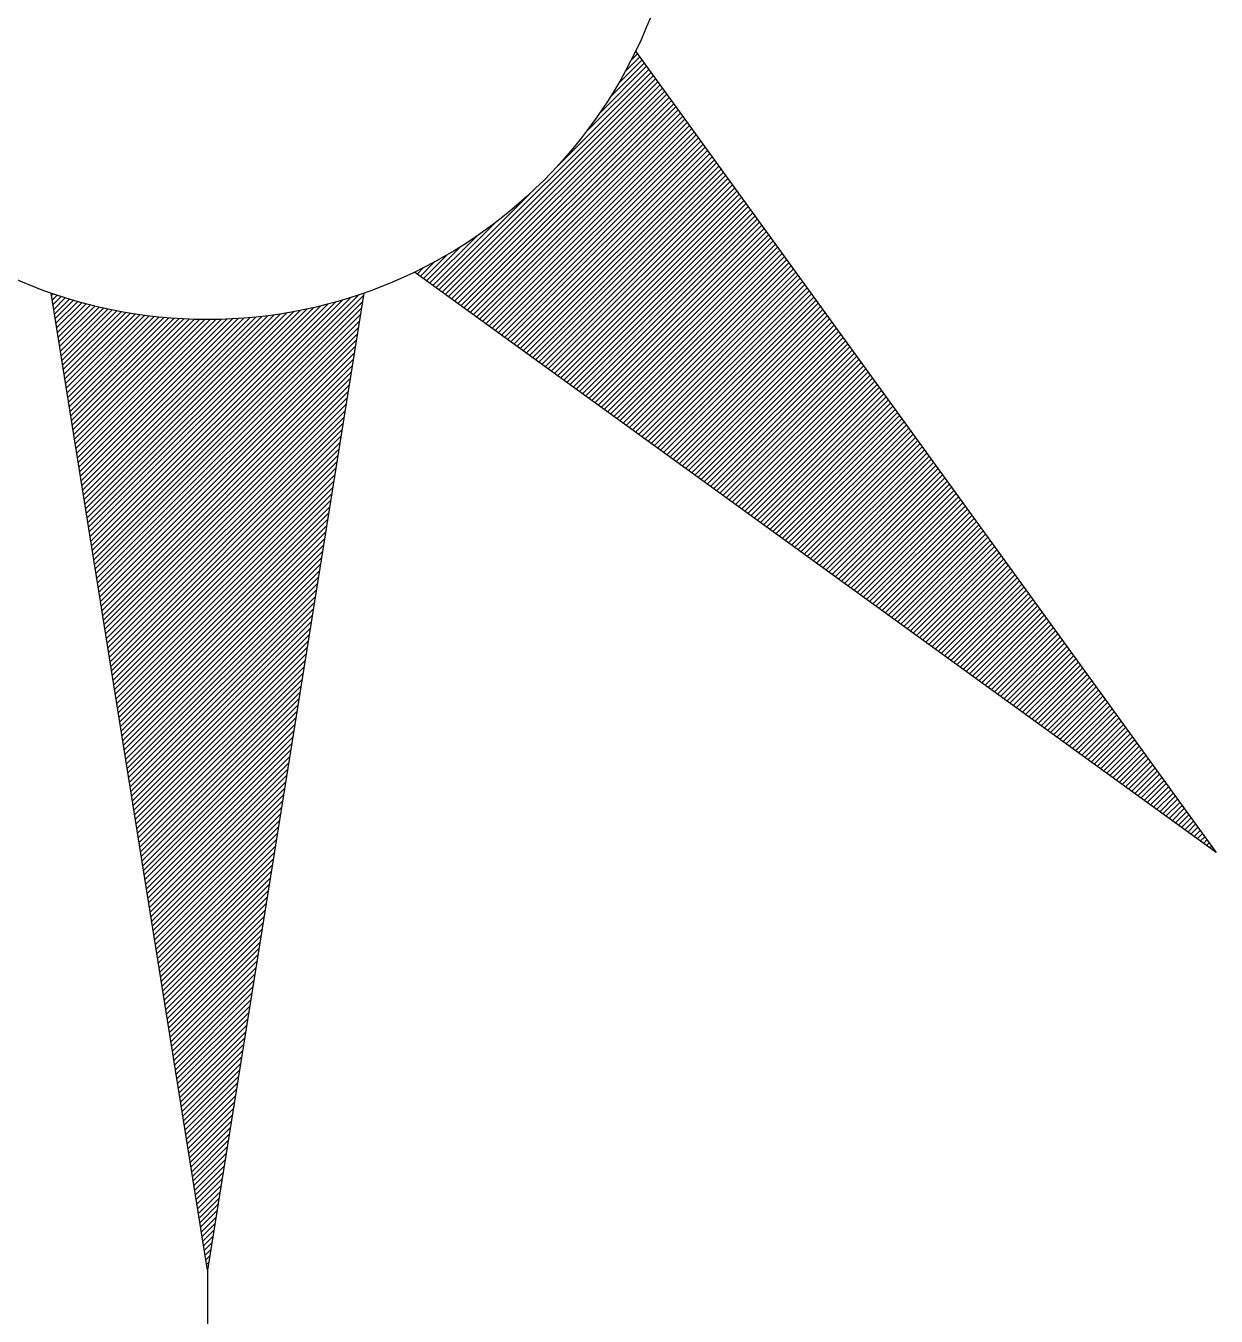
# Model space of a CAD drawing. Header units: feet. Extents: x 201443 to 201886, y 744072 to 744469.
# Drawn here: x 201850.653 to 201854.565, y 744376.411 to 744380.653 of the extents above; entities that cross this region are included whole.
import ezdxf

# ---------------------------------------------------------------- set-up
doc = ezdxf.new("R2010")
doc.units = ezdxf.units.FT
doc.header["$LTSCALE"] = 6.25
doc.header["$MEASUREMENT"] = 0
doc.layers.add('TR_GILAYON', color=7, linetype='CONTINUOUS')
doc.layers.add('TR_GILYON', color=7, linetype='CONTINUOUS')

msp = doc.modelspace()

# ---------------------------------------------------------------- linework, layer by layer
at = {"layer": 'TR_GILAYON', "color": 0}
for p, q in [((201852.572, 744380.417), (201852.6854, 744380.5304)), ((201852.5993, 744380.4619), (201852.678, 744380.5407)), ((201852.6222, 744380.5025), (201852.6706, 744380.5509)), ((201852.6419, 744380.5399), (201852.6632, 744380.5612)), ((201852.0106, 744379.7849), (201852.7151, 744380.4894)), ((201852.3978, 744380.1898), (201852.7077, 744380.4997)), ((201852.4913, 744380.3009), (201852.7003, 744380.5099)), ((201852.5379, 744380.3652), (201852.6929, 744380.5202)), ((201852.0209, 744379.7774), (201852.7226, 744380.4791)), ((201852.0311, 744379.77), (201852.73, 744380.4689)), ((201852.0414, 744379.7626), (201852.7374, 744380.4586)), ((201852.0516, 744379.7552), (201852.7448, 744380.4484)), ((201852.0619, 744379.7477), (201852.7523, 744380.4381)), ((201852.0721, 744379.7403), (201852.7597, 744380.4279)), ((201852.0824, 744379.7329), (201852.7671, 744380.4176)), ((201852.0926, 744379.7255), (201852.7745, 744380.4074)), ((201852.1029, 744379.718), (201852.782, 744380.3971)), ((201852.1131, 744379.7106), (201852.7894, 744380.3869)), ((201852.1234, 744379.7032), (201852.7968, 744380.3766)), ((201852.1336, 744379.6958), (201852.8042, 744380.3664)), ((201852.1439, 744379.6883), (201852.8117, 744380.3561)), ((201852.1541, 744379.6809), (201852.8191, 744380.3459)), ((201852.1644, 744379.6735), (201852.8265, 744380.3356)), ((201852.1747, 744379.6661), (201852.8339, 744380.3253)), ((201852.1849, 744379.6586), (201852.8414, 744380.3151)), ((201852.1952, 744379.6512), (201852.8488, 744380.3048)), ((201852.2054, 744379.6438), (201852.8562, 744380.2946)), ((201852.2157, 744379.6364), (201852.8636, 744380.2843)), ((201852.2259, 744379.6289), (201852.8711, 744380.2741)), ((201852.2362, 744379.6215), (201852.8785, 744380.2638)), ((201852.2464, 744379.6141), (201852.8859, 744380.2536)), ((201852.2567, 744379.6067), (201852.8933, 744380.2433)), ((201852.2669, 744379.5992), (201852.9008, 744380.2331)), ((201852.2772, 744379.5918), (201852.9082, 744380.2228)), ((201852.2874, 744379.5844), (201852.9156, 744380.2126)), ((201852.2977, 744379.577), (201852.923, 744380.2023)), ((201852.3079, 744379.5695), (201852.9305, 744380.1921)), ((201852.3182, 744379.5621), (201852.9379, 744380.1818)), ((201852.3284, 744379.5547), (201852.9453, 744380.1716)), ((201852.3387, 744379.5473), (201852.9527, 744380.1613)), ((201852.349, 744379.5398), (201852.9602, 744380.151)), ((201852.3592, 744379.5324), (201852.9676, 744380.1408)), ((201852.3695, 744379.525), (201852.975, 744380.1305)), ((201852.3797, 744379.5176), (201852.9824, 744380.1203)), ((201852.39, 744379.5101), (201852.9899, 744380.11)), ((201852.0003, 744379.7923), (201852.3102, 744380.1022)), ((201852.4002, 744379.5027), (201852.9973, 744380.0998)), ((201852.4105, 744379.4953), (201853.0047, 744380.0895)), ((201852.4207, 744379.4879), (201853.0121, 744380.0793)), ((201852.431, 744379.4804), (201853.0196, 744380.069)), ((201852.4412, 744379.473), (201853.027, 744380.0588)), ((201852.4515, 744379.4656), (201853.0344, 744380.0485)), ((201852.4617, 744379.4582), (201853.0418, 744380.0383)), ((201852.472, 744379.4507), (201853.0493, 744380.028)), ((201851.9901, 744379.7997), (201852.1991, 744380.0087)), ((201852.4822, 744379.4433), (201853.0567, 744380.0178)), ((201852.4925, 744379.4359), (201853.0641, 744380.0075)), ((201852.5027, 744379.4285), (201853.0715, 744379.9973)), ((201852.513, 744379.4211), (201853.0789, 744379.987)), ((201851.9798, 744379.8071), (201852.1348, 744379.9621)), ((201852.5233, 744379.4136), (201853.0864, 744379.9767)), ((201852.5335, 744379.4062), (201853.0938, 744379.9665)), ((201852.5438, 744379.3988), (201853.1012, 744379.9562)), ((201852.554, 744379.3914), (201853.1086, 744379.946)), ((201852.5643, 744379.3839), (201853.1161, 744379.9357)), ((201851.9593, 744379.822), (201852.0381, 744379.9007)), ((201851.9696, 744379.8146), (201852.083, 744379.928)), ((201852.5745, 744379.3765), (201853.1235, 744379.9255)), ((201852.5848, 744379.3691), (201853.1309, 744379.9152)), ((201852.595, 744379.3617), (201853.1383, 744379.905)), ((201852.6053, 744379.3542), (201853.1458, 744379.8947)), ((201851.9388, 744379.8368), (201851.9601, 744379.8581)), ((201851.9491, 744379.8294), (201851.9975, 744379.8778)), ((201852.6155, 744379.3468), (201853.1532, 744379.8845)), ((201852.6258, 744379.3394), (201853.1606, 744379.8742)), ((201852.636, 744379.332), (201853.168, 744379.864)), ((201852.6463, 744379.3245), (201853.1755, 744379.8537)), ((201852.6565, 744379.3171), (201853.1829, 744379.8435)), ((201852.6668, 744379.3097), (201853.1903, 744379.8332)), ((201852.677, 744379.3023), (201853.1977, 744379.823)), ((201852.6873, 744379.2948), (201853.2052, 744379.8127)), ((201850.7373, 744379.7667), (201850.7427, 744379.7721)), ((201850.7398, 744379.7515), (201850.7559, 744379.7676)), ((201850.8763, 744378.8981), (201851.7468, 744379.7685)), ((201850.8787, 744378.8828), (201851.7627, 744379.7667)), ((201852.6976, 744379.2874), (201853.2126, 744379.8024)), ((201852.7078, 744379.28), (201853.22, 744379.7922)), ((201852.7181, 744379.2726), (201853.2274, 744379.7819)), ((201852.7283, 744379.2651), (201853.2349, 744379.7717)), ((201850.7422, 744379.7362), (201850.7692, 744379.7632)), ((201850.7446, 744379.721), (201850.7826, 744379.759)), ((201850.7471, 744379.7057), (201850.7961, 744379.7548)), ((201850.7495, 744379.6905), (201850.8098, 744379.7507)), ((201850.752, 744379.6753), (201850.8235, 744379.7468)), ((201850.7544, 744379.66), (201850.8373, 744379.7429)), ((201850.7568, 744379.6448), (201850.8512, 744379.7392)), ((201850.7593, 744379.6295), (201850.8653, 744379.7355)), ((201850.7617, 744379.6143), (201850.8794, 744379.732)), ((201850.7641, 744379.5991), (201850.8937, 744379.7286)), ((201850.7666, 744379.5838), (201850.9081, 744379.7253)), ((201850.8617, 744378.9895), (201851.5991, 744379.7269)), ((201850.8641, 744378.9743), (201851.6223, 744379.7324)), ((201850.8666, 744378.959), (201851.646, 744379.7384)), ((201850.869, 744378.9438), (201851.6702, 744379.745)), ((201850.8714, 744378.9285), (201851.6951, 744379.7522)), ((201850.8739, 744378.9133), (201851.7205, 744379.76)), ((201850.8812, 744378.8676), (201851.7593, 744379.7457)), ((201850.8836, 744378.8523), (201851.7559, 744379.7247)), ((201852.7386, 744379.2577), (201853.2423, 744379.7614)), ((201852.7488, 744379.2503), (201853.2497, 744379.7512)), ((201852.7591, 744379.2429), (201853.2571, 744379.7409)), ((201852.7693, 744379.2354), (201853.2646, 744379.7307)), ((201850.769, 744379.5686), (201850.9226, 744379.7221)), ((201850.7715, 744379.5533), (201850.9372, 744379.7191)), ((201850.7739, 744379.5381), (201850.9519, 744379.7161)), ((201850.7763, 744379.5229), (201850.9668, 744379.7133)), ((201850.7788, 744379.5076), (201850.9818, 744379.7106)), ((201850.7812, 744379.4924), (201850.9969, 744379.7081)), ((201850.7837, 744379.4772), (201851.0122, 744379.7056)), ((201850.7861, 744379.4619), (201851.0275, 744379.7034)), ((201850.7885, 744379.4467), (201851.0431, 744379.7012)), ((201850.791, 744379.4314), (201851.0587, 744379.6992)), ((201850.7934, 744379.4162), (201851.0745, 744379.6973)), ((201850.7958, 744379.401), (201851.0905, 744379.6956)), ((201850.7983, 744379.3857), (201851.1066, 744379.694)), ((201850.8007, 744379.3705), (201851.1229, 744379.6926)), ((201850.8032, 744379.3552), (201851.1393, 744379.6914)), ((201850.8056, 744379.34), (201851.1559, 744379.6903)), ((201850.808, 744379.3248), (201851.1726, 744379.6894)), ((201850.8105, 744379.3095), (201851.1896, 744379.6886)), ((201850.8129, 744379.2943), (201851.2067, 744379.688)), ((201850.8154, 744379.279), (201851.224, 744379.6877)), ((201850.8178, 744379.2638), (201851.2415, 744379.6875)), ((201850.8202, 744379.2486), (201851.2591, 744379.6875)), ((201850.8227, 744379.2333), (201851.277, 744379.6877)), ((201850.8251, 744379.2181), (201851.2951, 744379.6881)), ((201850.8275, 744379.2028), (201851.3134, 744379.6887)), ((201850.83, 744379.1876), (201851.332, 744379.6896)), ((201850.8324, 744379.1724), (201851.3507, 744379.6907)), ((201850.8349, 744379.1571), (201851.3698, 744379.692)), ((201850.8373, 744379.1419), (201851.389, 744379.6936)), ((201850.8397, 744379.1266), (201851.4086, 744379.6955)), ((201850.8422, 744379.1114), (201851.4284, 744379.6977)), ((201850.8446, 744379.0962), (201851.4485, 744379.7001)), ((201850.8471, 744379.0809), (201851.469, 744379.7029)), ((201850.8495, 744379.0657), (201851.4897, 744379.7059)), ((201850.8519, 744379.0504), (201851.5108, 744379.7094)), ((201850.8544, 744379.0352), (201851.5323, 744379.7132)), ((201850.8568, 744379.02), (201851.5542, 744379.7173)), ((201850.8592, 744379.0047), (201851.5764, 744379.7219)), ((201850.8861, 744378.8371), (201851.7526, 744379.7036)), ((201850.8885, 744378.8219), (201851.7492, 744379.6826)), ((201852.7796, 744379.228), (201853.272, 744379.7204)), ((201852.7898, 744379.2206), (201853.2794, 744379.7102)), ((201852.8001, 744379.2132), (201853.2868, 744379.6999)), ((201852.8103, 744379.2057), (201853.2943, 744379.6897)), ((201850.8909, 744378.8066), (201851.7458, 744379.6615)), ((201850.8934, 744378.7914), (201851.7425, 744379.6405)), ((201852.8206, 744379.1983), (201853.3017, 744379.6794)), ((201852.8308, 744379.1909), (201853.3091, 744379.6692)), ((201852.8411, 744379.1835), (201853.3165, 744379.6589)), ((201852.8514, 744379.176), (201853.324, 744379.6486)), ((201852.8616, 744379.1686), (201853.3314, 744379.6384)), ((201850.8958, 744378.7761), (201851.7391, 744379.6194)), ((201850.8983, 744378.7609), (201851.7357, 744379.5984)), ((201852.8719, 744379.1612), (201853.3388, 744379.6281)), ((201852.8821, 744379.1538), (201853.3462, 744379.6179)), ((201852.8924, 744379.1463), (201853.3537, 744379.6076)), ((201852.9026, 744379.1389), (201853.3611, 744379.5974)), ((201850.9007, 744378.7457), (201851.7324, 744379.5773)), ((201850.9031, 744378.7304), (201851.729, 744379.5563)), ((201852.9129, 744379.1315), (201853.3685, 744379.5871)), ((201852.9231, 744379.1241), (201853.3759, 744379.5769)), ((201852.9334, 744379.1166), (201853.3834, 744379.5666)), ((201852.9436, 744379.1092), (201853.3908, 744379.5564)), ((201850.9056, 744378.7152), (201851.7256, 744379.5353)), ((201850.908, 744378.6999), (201851.7223, 744379.5142)), ((201852.9539, 744379.1018), (201853.3982, 744379.5461)), ((201852.9641, 744379.0944), (201853.4056, 744379.5359)), ((201852.9744, 744379.0869), (201853.4131, 744379.5256)), ((201852.9846, 744379.0795), (201853.4205, 744379.5154)), ((201850.9104, 744378.6847), (201851.7189, 744379.4932)), ((201850.9129, 744378.6695), (201851.7155, 744379.4721)), ((201852.9949, 744379.0721), (201853.4279, 744379.5051)), ((201853.0051, 744379.0647), (201853.4353, 744379.4949)), ((201853.0154, 744379.0572), (201853.4428, 744379.4846)), ((201853.0257, 744379.0498), (201853.4502, 744379.4743)), ((201850.9153, 744378.6542), (201851.7122, 744379.4511)), ((201850.9178, 744378.639), (201851.7088, 744379.43)), ((201853.0359, 744379.0424), (201853.4576, 744379.4641)), ((201853.0462, 744379.035), (201853.465, 744379.4538)), ((201853.0564, 744379.0275), (201853.4725, 744379.4436)), ((201853.0667, 744379.0201), (201853.4799, 744379.4333)), ((201850.9202, 744378.6237), (201851.7054, 744379.409)), ((201850.9226, 744378.6085), (201851.7021, 744379.3879)), ((201853.0769, 744379.0127), (201853.4873, 744379.4231)), ((201853.0872, 744379.0053), (201853.4947, 744379.4128)), ((201853.0974, 744378.9978), (201853.5022, 744379.4026)), ((201853.1077, 744378.9904), (201853.5096, 744379.3923)), ((201850.9251, 744378.5933), (201851.6987, 744379.3669)), ((201850.9275, 744378.578), (201851.6953, 744379.3458)), ((201853.1179, 744378.983), (201853.517, 744379.3821)), ((201853.1282, 744378.9756), (201853.5244, 744379.3718)), ((201853.1384, 744378.9681), (201853.5319, 744379.3616)), ((201853.1487, 744378.9607), (201853.5393, 744379.3513)), ((201850.93, 744378.5628), (201851.692, 744379.3248)), ((201850.9324, 744378.5475), (201851.6886, 744379.3038)), ((201853.1589, 744378.9533), (201853.5467, 744379.3411)), ((201853.1692, 744378.9459), (201853.5541, 744379.3308)), ((201853.1794, 744378.9385), (201853.5615, 744379.3206)), ((201853.1897, 744378.931), (201853.569, 744379.3103)), ((201853.2, 744378.9236), (201853.5764, 744379.3)), ((201850.9348, 744378.5323), (201851.6852, 744379.2827)), ((201850.9373, 744378.5171), (201851.6819, 744379.2617)), ((201853.2102, 744378.9162), (201853.5838, 744379.2898)), ((201853.2205, 744378.9088), (201853.5912, 744379.2795)), ((201853.2307, 744378.9013), (201853.5987, 744379.2693)), ((201853.241, 744378.8939), (201853.6061, 744379.259)), ((201850.9397, 744378.5018), (201851.6785, 744379.2406)), ((201850.9421, 744378.4866), (201851.6751, 744379.2196)), ((201853.2512, 744378.8865), (201853.6135, 744379.2488)), ((201853.2615, 744378.8791), (201853.6209, 744379.2385)), ((201853.2717, 744378.8716), (201853.6284, 744379.2283)), ((201853.282, 744378.8642), (201853.6358, 744379.218)), ((201850.9446, 744378.4714), (201851.6718, 744379.1985)), ((201850.947, 744378.4561), (201851.6684, 744379.1775)), ((201853.2922, 744378.8568), (201853.6432, 744379.2078)), ((201853.3025, 744378.8494), (201853.6506, 744379.1975)), ((201853.3127, 744378.8419), (201853.6581, 744379.1873)), ((201853.323, 744378.8345), (201853.6655, 744379.177)), ((201850.9495, 744378.4409), (201851.665, 744379.1564)), ((201850.9519, 744378.4256), (201851.6617, 744379.1354)), ((201853.3332, 744378.8271), (201853.6729, 744379.1668)), ((201853.3435, 744378.8197), (201853.6803, 744379.1565)), ((201853.3538, 744378.8122), (201853.6878, 744379.1462)), ((201853.364, 744378.8048), (201853.6952, 744379.136)), ((201850.9543, 744378.4104), (201851.6583, 744379.1144)), ((201850.9568, 744378.3952), (201851.6549, 744379.0933)), ((201853.3743, 744378.7974), (201853.7026, 744379.1257)), ((201853.3845, 744378.79), (201853.71, 744379.1155)), ((201853.3948, 744378.7825), (201853.7175, 744379.1052)), ((201853.405, 744378.7751), (201853.7249, 744379.095)), ((201850.9592, 744378.3799), (201851.6516, 744379.0723)), ((201850.9617, 744378.3647), (201851.6482, 744379.0512)), ((201853.4153, 744378.7677), (201853.7323, 744379.0847)), ((201853.4255, 744378.7603), (201853.7397, 744379.0745)), ((201853.4358, 744378.7528), (201853.7472, 744379.0642)), ((201853.446, 744378.7454), (201853.7546, 744379.054)), ((201850.9641, 744378.3494), (201851.6448, 744379.0302)), ((201850.9665, 744378.3342), (201851.6415, 744379.0091)), ((201853.4563, 744378.738), (201853.762, 744379.0437)), ((201853.4665, 744378.7306), (201853.7694, 744379.0335)), ((201853.4768, 744378.7231), (201853.7769, 744379.0232)), ((201853.487, 744378.7157), (201853.7843, 744379.013)), ((201853.4973, 744378.7083), (201853.7917, 744379.0027)), ((201850.969, 744378.319), (201851.6381, 744378.9881)), ((201850.9714, 744378.3037), (201851.6347, 744378.967)), ((201853.5075, 744378.7009), (201853.7991, 744378.9925)), ((201853.5178, 744378.6934), (201853.8066, 744378.9822)), ((201853.5281, 744378.686), (201853.814, 744378.9719)), ((201853.5383, 744378.6786), (201853.8214, 744378.9617)), ((201850.9738, 744378.2885), (201851.6314, 744378.946)), ((201850.9763, 744378.2732), (201851.628, 744378.925)), ((201853.5486, 744378.6712), (201853.8288, 744378.9514)), ((201853.5588, 744378.6637), (201853.8363, 744378.9412)), ((201853.5691, 744378.6563), (201853.8437, 744378.9309)), ((201853.5793, 744378.6489), (201853.8511, 744378.9207)), ((201850.9787, 744378.258), (201851.6246, 744378.9039)), ((201850.9812, 744378.2428), (201851.6213, 744378.8829)), ((201853.5896, 744378.6415), (201853.8585, 744378.9104)), ((201853.5998, 744378.634), (201853.866, 744378.9002)), ((201853.6101, 744378.6266), (201853.8734, 744378.8899)), ((201853.6203, 744378.6192), (201853.8808, 744378.8797)), ((201850.9836, 744378.2275), (201851.6179, 744378.8618)), ((201850.986, 744378.2123), (201851.6145, 744378.8408)), ((201853.6306, 744378.6118), (201853.8882, 744378.8694)), ((201853.6408, 744378.6043), (201853.8957, 744378.8592)), ((201853.6511, 744378.5969), (201853.9031, 744378.8489)), ((201853.6613, 744378.5895), (201853.9105, 744378.8387)), ((201850.9885, 744378.197), (201851.6112, 744378.8197)), ((201850.9909, 744378.1818), (201851.6078, 744378.7987)), ((201853.6716, 744378.5821), (201853.9179, 744378.8284)), ((201853.6818, 744378.5746), (201853.9254, 744378.8182)), ((201853.6921, 744378.5672), (201853.9328, 744378.8079)), ((201853.7024, 744378.5598), (201853.9402, 744378.7976)), ((201850.9933, 744378.1666), (201851.6044, 744378.7776)), ((201850.9958, 744378.1513), (201851.6011, 744378.7566)), ((201853.7126, 744378.5524), (201853.9476, 744378.7874)), ((201853.7229, 744378.5449), (201853.9551, 744378.7771)), ((201853.7331, 744378.5375), (201853.9625, 744378.7669)), ((201853.7434, 744378.5301), (201853.9699, 744378.7566)), ((201850.9982, 744378.1361), (201851.5977, 744378.7355)), ((201851.0007, 744378.1208), (201851.5943, 744378.7145)), ((201853.7536, 744378.5227), (201853.9773, 744378.7464)), ((201853.7639, 744378.5152), (201853.9848, 744378.7361)), ((201853.7741, 744378.5078), (201853.9922, 744378.7259)), ((201853.7844, 744378.5004), (201853.9996, 744378.7156)), ((201853.7946, 744378.493), (201854.007, 744378.7054)), ((201851.0031, 744378.1056), (201851.591, 744378.6935)), ((201851.0055, 744378.0904), (201851.5876, 744378.6724)), ((201853.8049, 744378.4855), (201854.0145, 744378.6951)), ((201853.8151, 744378.4781), (201854.0219, 744378.6849)), ((201853.8254, 744378.4707), (201854.0293, 744378.6746)), ((201853.8356, 744378.4633), (201854.0367, 744378.6644)), ((201851.008, 744378.0751), (201851.5842, 744378.6514)), ((201851.0104, 744378.0599), (201851.5809, 744378.6303)), ((201853.8459, 744378.4559), (201854.0441, 744378.6541)), ((201853.8562, 744378.4484), (201854.0516, 744378.6438)), ((201853.8664, 744378.441), (201854.059, 744378.6336)), ((201853.8767, 744378.4336), (201854.0664, 744378.6233)), ((201851.0129, 744378.0446), (201851.5775, 744378.6093)), ((201851.0153, 744378.0294), (201851.5741, 744378.5882)), ((201853.8869, 744378.4262), (201854.0738, 744378.6131)), ((201853.8972, 744378.4187), (201854.0813, 744378.6028)), ((201853.9074, 744378.4113), (201854.0887, 744378.5926)), ((201853.9177, 744378.4039), (201854.0961, 744378.5823)), ((201851.0177, 744378.0142), (201851.5708, 744378.5672)), ((201851.0202, 744377.9989), (201851.5674, 744378.5461)), ((201853.9279, 744378.3965), (201854.1035, 744378.5721)), ((201853.9382, 744378.389), (201854.111, 744378.5618)), ((201853.9484, 744378.3816), (201854.1184, 744378.5516)), ((201853.9587, 744378.3742), (201854.1258, 744378.5413)), ((201851.0226, 744377.9837), (201851.564, 744378.5251)), ((201851.025, 744377.9685), (201851.5606, 744378.5041)), ((201853.9689, 744378.3668), (201854.1332, 744378.5311)), ((201853.9792, 744378.3593), (201854.1407, 744378.5208)), ((201853.9894, 744378.3519), (201854.1481, 744378.5106)), ((201853.9997, 744378.3445), (201854.1555, 744378.5003)), ((201851.0275, 744377.9532), (201851.5573, 744378.483)), ((201851.0299, 744377.938), (201851.5539, 744378.462)), ((201854.0099, 744378.3371), (201854.1629, 744378.4901)), ((201854.0202, 744378.3296), (201854.1704, 744378.4798)), ((201854.0305, 744378.3222), (201854.1778, 744378.4695)), ((201854.0407, 744378.3148), (201854.1852, 744378.4593)), ((201851.0324, 744377.9227), (201851.5505, 744378.4409)), ((201851.0348, 744377.9075), (201851.5472, 744378.4199)), ((201854.051, 744378.3074), (201854.1926, 744378.449)), ((201854.0612, 744378.2999), (201854.2001, 744378.4388)), ((201854.0715, 744378.2925), (201854.2075, 744378.4285)), ((201854.0817, 744378.2851), (201854.2149, 744378.4183)), ((201851.0372, 744377.8923), (201851.5438, 744378.3988)), ((201851.0397, 744377.877), (201851.5404, 744378.3778)), ((201854.092, 744378.2777), (201854.2223, 744378.408)), ((201854.1022, 744378.2702), (201854.2298, 744378.3978)), ((201854.1125, 744378.2628), (201854.2372, 744378.3875)), ((201854.1227, 744378.2554), (201854.2446, 744378.3773)), ((201854.133, 744378.248), (201854.252, 744378.367)), ((201851.0421, 744377.8618), (201851.5371, 744378.3567)), ((201851.0446, 744377.8465), (201851.5337, 744378.3357)), ((201854.1432, 744378.2405), (201854.2595, 744378.3568)), ((201854.1535, 744378.2331), (201854.2669, 744378.3465)), ((201854.1637, 744378.2257), (201854.2743, 744378.3363)), ((201854.174, 744378.2183), (201854.2817, 744378.326)), ((201851.047, 744377.8313), (201851.5303, 744378.3147)), ((201851.0494, 744377.8161), (201851.527, 744378.2936)), ((201854.1842, 744378.2108), (201854.2892, 744378.3158)), ((201854.1945, 744378.2034), (201854.2966, 744378.3055)), ((201854.2048, 744378.196), (201854.304, 744378.2952)), ((201854.215, 744378.1886), (201854.3114, 744378.285)), ((201851.0519, 744377.8008), (201851.5236, 744378.2726)), ((201851.0543, 744377.7856), (201851.5202, 744378.2515)), ((201854.2253, 744378.1811), (201854.3189, 744378.2747)), ((201854.2355, 744378.1737), (201854.3263, 744378.2645)), ((201854.2458, 744378.1663), (201854.3337, 744378.2542)), ((201854.256, 744378.1589), (201854.3411, 744378.244)), ((201851.0567, 744377.7703), (201851.5169, 744378.2305)), ((201851.0592, 744377.7551), (201851.5135, 744378.2094)), ((201854.2663, 744378.1514), (201854.3486, 744378.2337)), ((201854.2765, 744378.144), (201854.356, 744378.2235)), ((201854.2868, 744378.1366), (201854.3634, 744378.2132)), ((201854.297, 744378.1292), (201854.3708, 744378.203)), ((201851.0616, 744377.7399), (201851.5101, 744378.1884)), ((201851.0641, 744377.7246), (201851.5068, 744378.1673)), ((201854.3073, 744378.1217), (201854.3783, 744378.1927)), ((201854.3175, 744378.1143), (201854.3857, 744378.1825)), ((201854.3278, 744378.1069), (201854.3931, 744378.1722)), ((201854.338, 744378.0995), (201854.4005, 744378.162)), ((201851.0665, 744377.7094), (201851.5034, 744378.1463)), ((201851.0689, 744377.6941), (201851.5, 744378.1252)), ((201854.3483, 744378.092), (201854.408, 744378.1517)), ((201854.3585, 744378.0846), (201854.4154, 744378.1415)), ((201854.3688, 744378.0772), (201854.4228, 744378.1312)), ((201854.3791, 744378.0698), (201854.4302, 744378.1209)), ((201851.0714, 744377.6789), (201851.4967, 744378.1042)), ((201851.0738, 744377.6637), (201851.4933, 744378.0832)), ((201854.3893, 744378.0623), (201854.4377, 744378.1107)), ((201854.3996, 744378.0549), (201854.4451, 744378.1004)), ((201854.4098, 744378.0475), (201854.4525, 744378.0902)), ((201854.4201, 744378.0401), (201854.4599, 744378.0799)), ((201854.4303, 744378.0326), (201854.4674, 744378.0697)), ((201851.0763, 744377.6484), (201851.4899, 744378.0621)), ((201851.0787, 744377.6332), (201851.4866, 744378.0411)), ((201854.4406, 744378.0252), (201854.4748, 744378.0594)), ((201854.4508, 744378.0178), (201854.4822, 744378.0492)), ((201854.4611, 744378.0104), (201854.4896, 744378.0389)), ((201854.4713, 744378.0029), (201854.4971, 744378.0287)), ((201851.0811, 744377.6179), (201851.4832, 744378.02)), ((201851.0836, 744377.6027), (201851.4798, 744377.999)), ((201854.4816, 744377.9955), (201854.5045, 744378.0184)), ((201854.4918, 744377.9881), (201854.5119, 744378.0082)), ((201854.5021, 744377.9807), (201854.5193, 744377.9979)), ((201854.5123, 744377.9732), (201854.5268, 744377.9877)), ((201851.086, 744377.5875), (201851.4765, 744377.9779)), ((201851.0884, 744377.5722), (201851.4731, 744377.9569)), ((201854.5226, 744377.9658), (201854.5342, 744377.9774)), ((201854.5329, 744377.9584), (201854.5416, 744377.9671)), ((201854.5431, 744377.951), (201854.549, 744377.9569)), ((201854.5534, 744377.9436), (201854.5564, 744377.9466)), ((201851.0909, 744377.557), (201851.4697, 744377.9358)), ((201851.0933, 744377.5418), (201851.4664, 744377.9148)), ((201854.5636, 744377.9361), (201854.5639, 744377.9364)), ((201851.0958, 744377.5265), (201851.463, 744377.8938)), ((201851.0982, 744377.5113), (201851.4596, 744377.8727)), ((201851.1006, 744377.496), (201851.4563, 744377.8517)), ((201851.1031, 744377.4808), (201851.4529, 744377.8306)), ((201851.1055, 744377.4656), (201851.4495, 744377.8096)), ((201851.1079, 744377.4503), (201851.4462, 744377.7885)), ((201851.1104, 744377.4351), (201851.4428, 744377.7675)), ((201851.1128, 744377.4198), (201851.4394, 744377.7464)), ((201851.1153, 744377.4046), (201851.4361, 744377.7254)), ((201851.1177, 744377.3894), (201851.4327, 744377.7043)), ((201851.1201, 744377.3741), (201851.4293, 744377.6833)), ((201851.1226, 744377.3589), (201851.426, 744377.6623)), ((201851.125, 744377.3436), (201851.4226, 744377.6412)), ((201851.1275, 744377.3284), (201851.4192, 744377.6202)), ((201851.1299, 744377.3132), (201851.4159, 744377.5991)), ((201851.1323, 744377.2979), (201851.4125, 744377.5781)), ((201851.1348, 744377.2827), (201851.4091, 744377.557)), ((201851.1372, 744377.2674), (201851.4058, 744377.536)), ((201851.1396, 744377.2522), (201851.4024, 744377.5149)), ((201851.1421, 744377.237), (201851.399, 744377.4939)), ((201851.1445, 744377.2217), (201851.3957, 744377.4729)), ((201851.147, 744377.2065), (201851.3923, 744377.4518)), ((201851.1494, 744377.1912), (201851.3889, 744377.4308)), ((201851.1518, 744377.176), (201851.3856, 744377.4097)), ((201851.1543, 744377.1608), (201851.3822, 744377.3887)), ((201851.1567, 744377.1455), (201851.3788, 744377.3676)), ((201851.1592, 744377.1303), (201851.3755, 744377.3466)), ((201851.1616, 744377.115), (201851.3721, 744377.3255)), ((201851.164, 744377.0998), (201851.3687, 744377.3045)), ((201851.1665, 744377.0846), (201851.3654, 744377.2835)), ((201851.1689, 744377.0693), (201851.362, 744377.2624)), ((201851.1713, 744377.0541), (201851.3586, 744377.2414)), ((201851.1738, 744377.0389), (201851.3553, 744377.2203)), ((201851.1762, 744377.0236), (201851.3519, 744377.1993)), ((201851.1787, 744377.0084), (201851.3485, 744377.1782)), ((201851.1811, 744376.9931), (201851.3451, 744377.1572)), ((201851.1835, 744376.9779), (201851.3418, 744377.1361)), ((201851.186, 744376.9627), (201851.3384, 744377.1151)), ((201851.1884, 744376.9474), (201851.335, 744377.094)), ((201851.1909, 744376.9322), (201851.3317, 744377.073)), ((201851.1933, 744376.9169), (201851.3283, 744377.052)), ((201851.1957, 744376.9017), (201851.3249, 744377.0309)), ((201851.1982, 744376.8865), (201851.3216, 744377.0099)), ((201851.2006, 744376.8712), (201851.3182, 744376.9888)), ((201851.203, 744376.856), (201851.3148, 744376.9678)), ((201851.2055, 744376.8407), (201851.3115, 744376.9467)), ((201851.2079, 744376.8255), (201851.3081, 744376.9257)), ((201851.2104, 744376.8103), (201851.3047, 744376.9046)), ((201851.2128, 744376.795), (201851.3014, 744376.8836)), ((201851.2152, 744376.7798), (201851.298, 744376.8626)), ((201851.2177, 744376.7645), (201851.2946, 744376.8415)), ((201851.2201, 744376.7493), (201851.2913, 744376.8205)), ((201851.2225, 744376.7341), (201851.2879, 744376.7994)), ((201851.225, 744376.7188), (201851.2845, 744376.7784)), ((201851.2274, 744376.7036), (201851.2812, 744376.7573)), ((201851.2299, 744376.6883), (201851.2778, 744376.7363)), ((201851.2323, 744376.6731), (201851.2744, 744376.7152)), ((201851.2347, 744376.6579), (201851.2711, 744376.6942)), ((201851.2372, 744376.6426), (201851.2677, 744376.6732)), ((201851.2396, 744376.6274), (201851.2643, 744376.6521)), ((201851.2421, 744376.6121), (201851.261, 744376.6311)), ((201851.2445, 744376.5969), (201851.2576, 744376.61)), ((201851.2469, 744376.5817), (201851.2542, 744376.589)), ((201851.2494, 744376.5664), (201851.2509, 744376.5679))]:
    msp.add_line(p, q, dxfattribs=at)
at = {"layer": 'TR_GILYON'}
for p, q in [((201852.6568, 744380.57), (201854.5646, 744377.9354)), ((201854.5646, 744377.9354), (201851.93, 744379.8432)), ((201851.25, 744376.5625), (201850.7361, 744379.7744)), ((201851.7639, 744379.7744), (201851.25, 744376.5625)), ((201851.25, 744376.5625), (201851.25, 744321.1943))]:
    msp.add_line(p, q, dxfattribs=at)
msp.add_circle((201851.25, 744381.25), 1.5626, dxfattribs=at)

doc.saveas('drawing.dxf')
